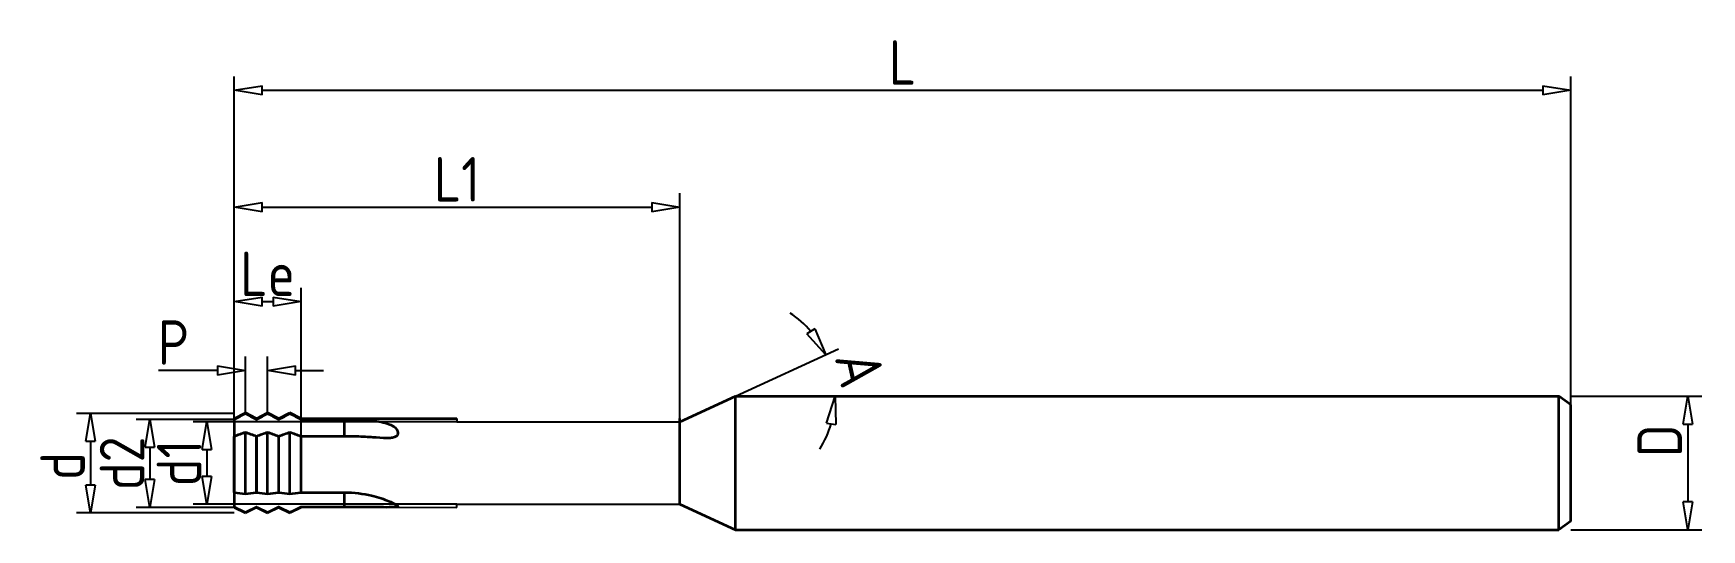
# Model space of a CAD drawing. Header units: millimetres. Extents: x -61 to 88, y -5 to 40.
import ezdxf

# ---------------------------------------------------------------- set-up
doc = ezdxf.new("R2010")
doc.units = ezdxf.units.MM
doc.layers.add('标注', color=3, linetype='Continuous')
doc.layers.add('轮廓', color=4, linetype='Continuous', lineweight=35)
doc.styles.add('工程字', font='gbenor.shx', dxfattribs={"bigfont": 'gbcbig.shx'})
doc.dimstyles.new('ZQH', dxfattribs={"dimtxt": 3, "dimasz": 2.5, "dimexe": 1.25, "dimexo": 0, "dimgap": 0.5, "dimtad": 1, "dimdec": 3, "dimdsep": 46, "dimtxsty": '工程字', "dimblk": 'CLOSEDBLANK', "dimcen": -0.8, "dimclrd": 3, "dimclre": 3, "dimclrt": 3, "dimadec": 1, "dimazin": 2, "dimtfac": 1, "dimtdec": 3, "dimtofl": 0, "dimtmove": 0, "dimatfit": 3, "dimldrblk": 'CLOSEDBLANK', "dimfxl": 1, "dimtolj": 1, "dimtzin": 0, "dimarcsym": 0})

# ---------------------------------------------------------------- blocks, each defined once
blk = doc.blocks.new('_ClosedBlank')
at = {"color": 0, "linetype": 'ByBlock', "lineweight": -2}
for p, q in [((-1, 0.167), (0, 0)), ((-1, 0.167), (-1, -0.167)), ((0, 0), (-1, -0.167))]:
    blk.add_line(p, q, dxfattribs=at)
blk = doc.blocks.new('*D2')
at = {"layer": 'Defpoints', "color": 0, "transparency": 16777216}
for p in [(-37.37, 15.5), (-43.37, 1), (-37.37, 1)]:
    blk.add_point(p, dxfattribs=at)
at = {"layer": '标注', "color": 3, "lineweight": -2, "transparency": 16777216}
for p, q in [((-43.37, 1), (-43.37, 16.75)), ((-37.37, 1), (-37.37, 16.75)), ((-40.87, 15.5), (-39.87, 15.5))]:
    blk.add_line(p, q, dxfattribs=at)
at = {"layer": '标注', "color": 3, "lineweight": -2, "transparency": 16777216, "xscale": 2.5, "yscale": 2.5, "zscale": 2.5, "rotation": 180}
blk.add_blockref('_ClosedBlank', (-43.37, 15.5), dxfattribs=at)
at = {"layer": '标注', "color": 3, "lineweight": -2, "transparency": 16777216, "xscale": 2.5, "yscale": 2.5, "zscale": 2.5}
blk.add_blockref('_ClosedBlank', (-37.37, 15.5), dxfattribs=at)
at = {"layer": '标注', "color": 3, "transparency": 16777216, "insert": (-40.37, 18), "char_height": 4, "attachment_point": 5, "style": '工程字'}
blk.add_mtext('\\A1;Le', dxfattribs=at)
blk = doc.blocks.new('*D3')
at = {"layer": 'Defpoints', "color": 0, "transparency": 16777216}
for p in [(-3.37, 24), (-43.37, 1), (-3.37, 1)]:
    blk.add_point(p, dxfattribs=at)
at = {"layer": '标注', "color": 3, "lineweight": -2, "transparency": 16777216}
for p, q in [((-43.37, 1), (-43.37, 25.25)), ((-40.87, 24), (-5.87, 24)), ((-3.37, 1), (-3.37, 25.25))]:
    blk.add_line(p, q, dxfattribs=at)
at = {"layer": '标注', "color": 3, "lineweight": -2, "transparency": 16777216, "xscale": 2.5, "yscale": 2.5, "zscale": 2.5, "rotation": 180}
blk.add_blockref('_ClosedBlank', (-43.37, 24), dxfattribs=at)
at = {"layer": '标注', "color": 3, "lineweight": -2, "transparency": 16777216, "xscale": 2.5, "yscale": 2.5, "zscale": 2.5}
blk.add_blockref('_ClosedBlank', (-3.37, 24), dxfattribs=at)
at = {"layer": '标注', "color": 3, "transparency": 16777216, "insert": (-23.37, 26.5), "char_height": 4, "attachment_point": 5, "style": '工程字'}
blk.add_mtext('\\A1;L1', dxfattribs=at)
blk = doc.blocks.new('*D4')
at = {"layer": 'Defpoints', "color": 0, "transparency": 16777216}
for p in [(76.63, 34.5), (-43.37, 1), (76.63, 1)]:
    blk.add_point(p, dxfattribs=at)
at = {"layer": '标注', "color": 3, "lineweight": -2, "transparency": 16777216}
for p, q in [((-43.37, 1), (-43.37, 35.75)), ((-40.87, 34.5), (74.13, 34.5)), ((76.63, 1), (76.63, 35.75))]:
    blk.add_line(p, q, dxfattribs=at)
at = {"layer": '标注', "color": 3, "lineweight": -2, "transparency": 16777216, "xscale": 2.5, "yscale": 2.5, "zscale": 2.5, "rotation": 180}
blk.add_blockref('_ClosedBlank', (-43.37, 34.5), dxfattribs=at)
at = {"layer": '标注', "color": 3, "lineweight": -2, "transparency": 16777216, "xscale": 2.5, "yscale": 2.5, "zscale": 2.5}
blk.add_blockref('_ClosedBlank', (76.63, 34.5), dxfattribs=at)
at = {"layer": '标注', "color": 3, "transparency": 16777216, "insert": (16.63, 37), "char_height": 4, "attachment_point": 5, "style": '工程字'}
blk.add_mtext('\\A1;L', dxfattribs=at)
blk = doc.blocks.new('*D5')
at = {"layer": 'Defpoints', "color": 0, "transparency": 16777216}
for p in [(-43.37, 5.45), (-56.28, -3.5), (-43.37, -3.5)]:
    blk.add_point(p, dxfattribs=at)
at = {"layer": '标注', "color": 3, "lineweight": -2, "transparency": 16777216}
for p, q in [((-43.37, 5.45), (-57.53, 5.45)), ((-56.28, 2.95), (-56.28, -1)), ((-43.37, -3.5), (-57.53, -3.5))]:
    blk.add_line(p, q, dxfattribs=at)
at = {"layer": '标注', "color": 3, "lineweight": -2, "transparency": 16777216, "xscale": 2.5, "yscale": 2.5, "zscale": 2.5}
for p, rotation in [((-56.28, 5.45), 90), ((-56.28, -3.5), 270)]:
    blk.add_blockref('_ClosedBlank', p, dxfattribs=dict(at, rotation=rotation))
at = {"layer": '标注', "color": 3, "transparency": 16777216, "insert": (-58.78, 0.72), "char_height": 4, "attachment_point": 5, "rotation": 90, "style": '工程字'}
blk.add_mtext('\\A1;d', dxfattribs=at)
blk = doc.blocks.new('*D6')
at = {"layer": 'Defpoints', "color": 0, "transparency": 16777216}
for p in [(76.63, 7), (76.63, -5), (87.13, -5)]:
    blk.add_point(p, dxfattribs=at)
at = {"layer": '标注', "color": 3, "lineweight": -2, "transparency": 16777216}
for p, q in [((76.63, 7), (88.38, 7)), ((87.13, 4.5), (87.13, -2.5)), ((76.63, -5), (88.38, -5))]:
    blk.add_line(p, q, dxfattribs=at)
at = {"layer": '标注', "color": 3, "lineweight": -2, "transparency": 16777216, "xscale": 2.5, "yscale": 2.5, "zscale": 2.5}
for p, rotation in [((87.13, 7), 90), ((87.13, -5), 270)]:
    blk.add_blockref('_ClosedBlank', p, dxfattribs=dict(at, rotation=rotation))
at = {"layer": '标注', "color": 3, "transparency": 16777216, "insert": (84.61, 3), "char_height": 4, "attachment_point": 5, "rotation": 90, "style": '工程字'}
blk.add_mtext('\\A1;D', dxfattribs=at)
blk = doc.blocks.new('*D7')
at = {"color": 3, "lineweight": -2, "transparency": 16777216}
for p, q in [((-43.35, 4.92), (-52.19, 4.92)), ((-50.94, 2.42), (-50.94, -0.5)), ((-43.3, -3), (-52.19, -3))]:
    blk.add_line(p, q, dxfattribs=at)
at = {"layer": 'Defpoints', "color": 0, "transparency": 16777216}
for p in [(-43.35, 4.92), (-50.94, -3), (-43.3, -3)]:
    blk.add_point(p, dxfattribs=at)
at = {"color": 3, "lineweight": -2, "transparency": 16777216, "xscale": 2.5, "yscale": 2.5, "zscale": 2.5}
for p, rotation in [((-50.94, 4.92), 90), ((-50.94, -3), 270)]:
    blk.add_blockref('_ClosedBlank', p, dxfattribs=dict(at, rotation=rotation))
at = {"color": 3, "transparency": 16777216, "insert": (-53.44, 0.96), "char_height": 4, "attachment_point": 5, "rotation": 90, "style": '工程字'}
blk.add_mtext('\\A1;d2', dxfattribs=at)
blk = doc.blocks.new('*D8')
at = {"color": 3, "lineweight": -2, "transparency": 16777216}
for p, q in [((-42.37, 5.5), (-42.37, 10.57)), ((-40.37, 5.5), (-40.37, 10.57)), ((-44.87, 9.32), (-50.16, 9.32)), ((-37.87, 9.32), (-35.37, 9.32))]:
    blk.add_line(p, q, dxfattribs=at)
at = {"layer": 'Defpoints', "color": 0, "transparency": 16777216}
for p in [(-40.37, 9.32), (-42.37, 5.5), (-40.37, 5.5, 0)]:
    blk.add_point(p, dxfattribs=at)
at = {"color": 3, "lineweight": -2, "transparency": 16777216, "xscale": 2.5, "yscale": 2.5, "zscale": 2.5}
blk.add_blockref('_ClosedBlank', (-42.37, 9.32), dxfattribs=at)
at = {"color": 3, "lineweight": -2, "transparency": 16777216, "xscale": 2.5, "yscale": 2.5, "zscale": 2.5, "rotation": 180}
blk.add_blockref('_ClosedBlank', (-40.37, 9.32), dxfattribs=at)
at = {"color": 3, "transparency": 16777216, "insert": (-48.83, 11.82), "char_height": 4, "attachment_point": 5, "style": '工程字'}
blk.add_mtext('\\A1;P', dxfattribs=at)
blk = doc.blocks.new('*D9')
at = {"color": 3, "lineweight": -2, "transparency": 16777216}
blk.add_line((1.63, 7), (10.89, 11.25), dxfattribs=at)
for start, end in [(40.697, 56.7691), (327.8559, 343.9279)]:
    blk.add_arc((1.63, 7), 8.94, start, end, dxfattribs=at)
at = {"layer": 'Defpoints', "color": 0, "transparency": 16777216}
for p in [(10.48, 8.28), (1.63, 7), (1.63, 7), (75.55, 7), (-3.37, 4.71)]:
    blk.add_point(p, dxfattribs=at)
at = {"color": 3, "lineweight": -2, "transparency": 16777216, "xscale": 2.5, "yscale": 2.5, "zscale": 2.5}
for p, rotation in [((9.75, 10.73), 302.6609931287906), ((10.57, 7), 81.96396424035714)]:
    blk.add_blockref('_ClosedBlank', p, dxfattribs=dict(at, rotation=rotation))
at = {"color": 3, "transparency": 16777216, "insert": (12.8, 9.44), "char_height": 4, "attachment_point": 5, "rotation": 282.3125, "style": '工程字'}
blk.add_mtext('\\A1;A', dxfattribs=at)
blk = doc.blocks.new('*D10')
at = {"color": 3, "lineweight": -2, "transparency": 16777216}
for p, q in [((-23.38, 4.71), (-47.07, 4.71)), ((-45.82, 2.21), (-45.82, -0.21)), ((-23.38, -2.71), (-47.07, -2.71))]:
    blk.add_line(p, q, dxfattribs=at)
at = {"layer": 'Defpoints', "color": 0, "transparency": 16777216}
for p in [(-23.38, 4.71), (-45.82, -2.71), (-23.38, -2.71)]:
    blk.add_point(p, dxfattribs=at)
at = {"color": 3, "lineweight": -2, "transparency": 16777216, "xscale": 2.5, "yscale": 2.5, "zscale": 2.5}
for p, rotation in [((-45.82, 4.71), 90), ((-45.82, -2.71), 270)]:
    blk.add_blockref('_ClosedBlank', p, dxfattribs=dict(at, rotation=rotation))
at = {"color": 3, "transparency": 16777216, "insert": (-48.32, 1), "char_height": 4, "attachment_point": 5, "rotation": 90, "style": '工程字'}
blk.add_mtext('\\A1;d1', dxfattribs=at)

msp = doc.modelspace()

# ---------------------------------------------------------------- linework, layer by layer
at = {"color": 4}
for p, q in [((-23.3756, 5), (-23.3756, 4.7082)), ((-23.3756, 4.7082), (-3.374, 4.7082)), ((-30.9536, -2.9842), (-23.3756, -3)), ((-23.3756, -3), (-23.3756, -2.7082)), ((-23.3756, -2.7082), (-3.374, -2.7082))]:
    msp.add_line(p, q, dxfattribs=at)
at = {"layer": '轮廓', "color": 4, "lineweight": 35}
for p, q in [((-3.374, 4.7082), (1.626, 7)), ((1.626, -5), (1.626, 7)), ((1.626, 7), (75.5451, 7)), ((75.5451, -5), (75.5451, 7)), ((76.626, 6.2209), (75.5451, 7)), ((76.626, -4.2209), (76.626, 6.2209)), ((-43.374, 4.9201), (-43.374, 5)), ((-43.374, 5), (-43.3544, 5)), ((-43.3544, 5), (-42.374, 5.5)), ((-42.374, 5.5, 0), (-42.374, 5.4533, 0)), ((-41.3936, 5), (-42.374, 5.5)), ((-41.3936, 5), (-41.3544, 5)), ((-41.3544, 5), (-40.374, 5.5)), ((-40.374, 5.5, 0), (-40.374, 5.4533, 0)), ((-39.3936, 5), (-40.374, 5.5)), ((-39.3936, 5), (-39.3544, 5)), ((-39.3544, 5), (-38.374, 5.5)), ((-38.374, 5.5, 0), (-38.374, 5.4533, 0)), ((-37.3936, 5), (-38.374, 5.5)), ((-37.3936, 5), (-23.3756, 5)), ((-3.374, -2.7082), (-3.374, 5)), ((-43.374, -1.6488), (-43.374, 3.3877)), ((-42.374, -1.7864, 0), (-42.374, 3.7425, 0)), ((-40.374, -1.7864, 0), (-40.374, 3.7425, 0)), ((-38.374, -1.7864, 0), (-38.374, 3.7425, 0)), ((-43.374, -3), (-43.374, -2.9731)), ((-3.374, -2.7082), (1.626, -5)), ((-43.374, -3), (-43.3544, -3)), ((-43.3544, -3), (-42.374, -3.5)), ((-41.3936, -3), (-42.374, -3.5)), ((-42.374, -3.5, 0), (-42.374, -3.461, 0)), ((-41.3936, -3), (-41.3544, -3)), ((-41.3544, -3), (-40.374, -3.5)), ((-39.3936, -3), (-40.374, -3.5)), ((-40.374, -3.5, 0), (-40.374, -3.461, 0)), ((-39.3936, -3), (-39.3544, -3)), ((-39.3544, -3), (-38.374, -3.5)), ((-37.3936, -3), (-38.374, -3.5)), ((-38.374, -3.5, 0), (-38.374, -3.461, 0)), ((76.626, -4.2209), (75.5451, -5)), ((1.626, -5), (75.5451, -5))]:
    msp.add_line(p, q, dxfattribs=at)
for points in [[(-43.374, 4.9201), (-43.3675, 4.9201), (-43.3609, 4.9201), (-43.3544, 4.9201)], [(-43.374, 4.9201), (-43.374, 4.2138), (-43.374, 3.7273), (-43.374, 3.3877)], [(-43.3544, 4.9201), (-43.032, 5.0991), (-42.7006, 5.2786), (-42.374, 5.4533)], [(-42.374, 5.4533), (-42.0475, 5.2786), (-41.7161, 5.0991), (-41.3936, 4.9201)], [(-41.3936, 4.9201), (-41.3806, 4.9201), (-41.3675, 4.9201), (-41.3544, 4.9201)], [(-41.3544, 4.9201), (-41.032, 5.0991), (-40.7006, 5.2786), (-40.374, 5.4533)], [(-40.374, 5.4533), (-40.0475, 5.2786), (-39.7161, 5.0991), (-39.3936, 4.9201)], [(-39.3936, 4.9201), (-39.3806, 4.9201), (-39.3675, 4.9201), (-39.3544, 4.9201)], [(-39.3544, 4.9201), (-39.032, 5.0991), (-38.7006, 5.2786), (-38.374, 5.4533)], [(-38.374, 5.4533), (-38.0475, 5.2786), (-37.7161, 5.0991), (-37.3936, 4.9201)], [(-37.3936, 4.9201), (-36.0949, 4.9201), (-34.7962, 4.9201), (-33.4975, 4.9201)], [(-33.4975, 4.9201), (-33.4975, 4.2138), (-33.4975, 3.7273), (-33.4975, 3.3877)], [(-43.3544, 3.3877), (-43.3609, 3.3877), (-43.3675, 3.3877), (-43.374, 3.3877)], [(-42.374, 3.7425), (-42.7049, 3.621), (-43.0643, 3.4921), (-43.3544, 3.3877)], [(-41.3936, 3.3877), (-41.6838, 3.4921), (-42.0431, 3.621), (-42.374, 3.7425)], [(-41.3544, 3.3877), (-41.3675, 3.3877), (-41.3806, 3.3877), (-41.3936, 3.3877)], [(-40.374, 3.7425), (-40.7049, 3.621), (-41.0643, 3.4921), (-41.3544, 3.3877)], [(-39.3936, 3.3877), (-39.6838, 3.4921), (-40.0431, 3.621), (-40.374, 3.7425)], [(-39.3544, 3.3877), (-39.3675, 3.3877), (-39.3806, 3.3877), (-39.3936, 3.3877)], [(-38.374, 3.7425), (-38.7049, 3.621), (-39.0643, 3.4921), (-39.3544, 3.3877)], [(-37.3936, 3.3877), (-37.6838, 3.4921), (-38.0431, 3.621), (-38.374, 3.7425)], [(-33.4975, 3.3877), (-34.7962, 3.3877), (-36.0949, 3.3877), (-37.3936, 3.3877)], [(-43.374, -1.6488), (-43.3675, -1.6488), (-43.3609, -1.6488), (-43.3544, -1.6488)], [(-43.3544, -2.9731), (-43.3609, -2.9731), (-43.3675, -2.9731), (-43.374, -2.9731)], [(-43.3544, -1.6488), (-43.032, -1.6907), (-42.7006, -1.7375), (-42.374, -1.7864)], [(-43.3544, -3), (-43.3544, -3), (-43.3544, -2.9913), (-43.3544, -2.9731)], [(-42.374, -3.461), (-42.7049, -3.2968), (-43.0643, -3.1177), (-43.3544, -2.9731)], [(-42.374, -1.7864), (-42.0475, -1.7375), (-41.7161, -1.6907), (-41.3936, -1.6488)], [(-41.3936, -2.9731), (-41.6838, -3.1177), (-42.0431, -3.2968), (-42.374, -3.461)], [(-41.3936, -1.6488), (-41.3806, -1.6488), (-41.3675, -1.6488), (-41.3544, -1.6488)], [(-41.3936, -2.9731), (-41.3936, -2.9913), (-41.3936, -3), (-41.3936, -3)], [(-41.3544, -2.9731), (-41.3675, -2.9731), (-41.3806, -2.9731), (-41.3936, -2.9731)], [(-41.3544, -1.6488), (-41.032, -1.6907), (-40.7006, -1.7375), (-40.374, -1.7864)], [(-41.3544, -3), (-41.3544, -3), (-41.3544, -2.9913), (-41.3544, -2.9731)], [(-40.374, -3.461), (-40.7049, -3.2968), (-41.0643, -3.1177), (-41.3544, -2.9731)], [(-40.374, -1.7864), (-40.0475, -1.7375), (-39.7161, -1.6907), (-39.3936, -1.6488)], [(-39.3936, -2.9731), (-39.6838, -3.1177), (-40.0431, -3.2968), (-40.374, -3.461)], [(-39.3936, -1.6488), (-39.3806, -1.6488), (-39.3675, -1.6488), (-39.3544, -1.6488)], [(-39.3936, -2.9731), (-39.3936, -2.9913), (-39.3936, -3), (-39.3936, -3)], [(-39.3544, -2.9731), (-39.3675, -2.9731), (-39.3806, -2.9731), (-39.3936, -2.9731)], [(-39.3544, -1.6488), (-39.032, -1.6907), (-38.7006, -1.7375), (-38.374, -1.7864)], [(-39.3544, -3), (-39.3544, -3), (-39.3544, -2.9913), (-39.3544, -2.9731)], [(-38.374, -3.461), (-38.7049, -3.2968), (-39.0643, -3.1177), (-39.3544, -2.9731)], [(-38.374, -1.7864), (-38.0475, -1.7375), (-37.7161, -1.6907), (-37.3936, -1.6488)], [(-37.3936, -2.9731), (-37.6838, -3.1177), (-38.0431, -3.2968), (-38.374, -3.461)], [(-37.3936, -1.6488), (-36.0949, -1.6488), (-34.7962, -1.6488), (-33.4975, -1.6488)], [(-37.3936, -2.9731), (-37.3936, -2.9913), (-37.3936, -3), (-37.3936, -3)], [(-33.4975, -2.9731), (-34.7962, -2.9731), (-36.0949, -2.9731), (-37.3936, -2.9731)]]:
    msp.add_open_spline(points, degree=3, dxfattribs=at)
for points, knots in [([(-43.3544, 4.9201), (-43.3544, 4.9219), (-43.3544, 4.9237), (-43.3544, 4.976), (-43.3544, 5), (-43.3544, 5)], [17.302160185, 17.302160185, 17.302160185, 17.302160185, 17.327588086, 17.327588086, 18.080961481, 18.080961481, 18.080961481, 18.080961481]), ([(-41.3936, 5), (-41.3936, 5), (-41.3936, 4.976), (-41.3936, 4.9237), (-41.3936, 4.9219), (-41.3936, 4.9201)], [6.026987214, 6.026987214, 6.026987214, 6.026987214, 6.780360605, 6.780360605, 6.805788515, 6.805788515, 6.805788515, 6.805788515]), ([(-41.3544, 4.9201), (-41.3544, 4.9219), (-41.3544, 4.9237), (-41.3544, 4.976), (-41.3544, 5), (-41.3544, 5)], [17.302160127, 17.302160127, 17.302160127, 17.302160127, 17.327588036, 17.327588036, 18.080961427, 18.080961427, 18.080961427, 18.080961427]), ([(-39.3936, 5), (-39.3936, 5), (-39.3936, 4.976), (-39.3936, 4.9237), (-39.3936, 4.9219), (-39.3936, 4.9201)], [6.026987268, 6.026987268, 6.026987268, 6.026987268, 6.780360655, 6.780360655, 6.805788573, 6.805788573, 6.805788573, 6.805788573]), ([(-39.3544, 4.9201), (-39.3544, 4.9219), (-39.3544, 4.9237), (-39.3544, 4.976), (-39.3544, 5), (-39.3544, 5)], [17.302160069, 17.302160069, 17.302160069, 17.302160069, 17.327587987, 17.327587987, 18.080961374, 18.080961374, 18.080961374, 18.080961374]), ([(-37.3936, 5), (-37.3936, 5), (-37.3936, 4.976), (-37.3936, 4.9237), (-37.3936, 4.9219), (-37.3936, 4.9201)], [6.026987321, 6.026987321, 6.026987321, 6.026987321, 6.780360705, 6.780360705, 6.805788631, 6.805788631, 6.805788631, 6.805788631]), ([(-33.4975, 4.9201), (-32.6046, 4.9201), (-31.7712, 4.8952), (-30.4178, 4.7575), (-29.884, 4.6533), (-29.2497, 4.4021), (-29.0674, 4.2959), (-28.7776, 4.0374), (-28.723, 3.9122), (-28.6758, 3.7652), (-28.6707, 3.6907), (-28.6964, 3.5703), (-28.7187, 3.5204), (-28.7868, 3.4337), (-28.8276, 3.3986), (-28.9346, 3.3328), (-29.0018, 3.3062), (-29.1852, 3.2546), (-29.3162, 3.2381), (-29.7644, 3.2152), (-30.1508, 3.2429), (-30.9891, 3.3026), (-31.4546, 3.3352), (-32.2376, 3.3673), (-32.4951, 3.3751), (-33.0002, 3.3852), (-33.2488, 3.3877), (-33.4975, 3.3877)], [0, 0, 0, 0, 2.67876309, 2.67876309, 5.03811359, 5.03811359, 6.37040537, 6.37040537, 7.93165852, 7.93165852, 9.62685505, 9.62685505, 10.88641766, 10.88641766, 11.99800862, 11.99800862, 13.34816249, 13.34816249, 15.54249433, 15.54249433, 20.32486395, 20.32486395, 23.83066198, 23.83066198, 25.53284636, 25.53284636, 27.18069627, 27.18069627, 27.18069627, 27.18069627]), ([(-43.3544, -1.6488), (-43.3544, -1.5191), (-43.3544, -1.3795), (-43.3544, -1.0133), (-43.3544, -0.7771), (-43.3544, -0.2844), (-43.3544, -0.0274), (-43.3544, 0.4892), (-43.3544, 0.7489), (-43.3544, 1.2511), (-43.3544, 1.5108), (-43.3544, 2.0274), (-43.3544, 2.2844), (-43.3544, 2.7771), (-43.3544, 3.0133), (-43.3544, 3.2848), (-43.3544, 3.3368), (-43.3544, 3.3877)], [9.28453886, 9.28453886, 9.28453886, 9.28453886, 9.79385414, 9.79385414, 10.54722753, 10.54722753, 11.30060093, 11.30060093, 12.05397432, 12.05397432, 12.80734772, 12.80734772, 13.56072111, 13.56072111, 14.31409451, 14.31409451, 14.49701123, 14.49701123, 14.49701123, 14.49701123]), ([(-41.3936, 3.3877), (-41.3936, 3.3368), (-41.3936, 3.2848), (-41.3936, 3.0133), (-41.3936, 2.7771), (-41.3936, 2.2844), (-41.3936, 2.0274), (-41.3936, 1.5108), (-41.3936, 1.2511), (-41.3936, 0.7489), (-41.3936, 0.4892), (-41.3936, -0.0274), (-41.3936, -0.2844), (-41.3936, -0.7771), (-41.3936, -1.0133), (-41.3936, -1.3795), (-41.3936, -1.5191), (-41.3936, -1.6488)], [9.61093745, 9.61093745, 9.61093745, 9.61093745, 9.79385416, 9.79385416, 10.54722755, 10.54722755, 11.30060094, 11.30060094, 12.05397432, 12.05397432, 12.80734771, 12.80734771, 13.56072109, 13.56072109, 14.31409448, 14.31409448, 14.82340977, 14.82340977, 14.82340977, 14.82340977]), ([(-41.3544, -1.6488), (-41.3544, -1.5191), (-41.3544, -1.3795), (-41.3544, -1.0133), (-41.3544, -0.7771), (-41.3544, -0.2844), (-41.3544, -0.0274), (-41.3544, 0.4892), (-41.3544, 0.7489), (-41.3544, 1.2511), (-41.3544, 1.5108), (-41.3544, 2.0274), (-41.3544, 2.2844), (-41.3544, 2.7771), (-41.3544, 3.0133), (-41.3544, 3.2848), (-41.3544, 3.3368), (-41.3544, 3.3877)], [9.28453888, 9.28453888, 9.28453888, 9.28453888, 9.79385416, 9.79385416, 10.54722755, 10.54722755, 11.30060094, 11.30060094, 12.05397432, 12.05397432, 12.80734771, 12.80734771, 13.56072109, 13.56072109, 14.31409448, 14.31409448, 14.49701119, 14.49701119, 14.49701119, 14.49701119]), ([(-39.3936, 3.3877), (-39.3936, 3.3368), (-39.3936, 3.2848), (-39.3936, 3.0133), (-39.3936, 2.7771), (-39.3936, 2.2844), (-39.3936, 2.0274), (-39.3936, 1.5108), (-39.3936, 1.2511), (-39.3936, 0.7489), (-39.3936, 0.4892), (-39.3936, -0.0274), (-39.3936, -0.2844), (-39.3936, -0.7771), (-39.3936, -1.0133), (-39.3936, -1.3795), (-39.3936, -1.5191), (-39.3936, -1.6488)], [9.61093749, 9.61093749, 9.61093749, 9.61093749, 9.79385419, 9.79385419, 10.54722757, 10.54722757, 11.30060095, 11.30060095, 12.05397432, 12.05397432, 12.8073477, 12.8073477, 13.56072107, 13.56072107, 14.31409445, 14.31409445, 14.82340975, 14.82340975, 14.82340975, 14.82340975]), ([(-39.3544, -1.6488), (-39.3544, -1.5191), (-39.3544, -1.3795), (-39.3544, -1.0133), (-39.3544, -0.7771), (-39.3544, -0.2844), (-39.3544, -0.0274), (-39.3544, 0.4892), (-39.3544, 0.7489), (-39.3544, 1.2511), (-39.3544, 1.5108), (-39.3544, 2.0274), (-39.3544, 2.2844), (-39.3544, 2.7771), (-39.3544, 3.0133), (-39.3544, 3.2848), (-39.3544, 3.3368), (-39.3544, 3.3877)], [9.28453889, 9.28453889, 9.28453889, 9.28453889, 9.79385419, 9.79385419, 10.54722757, 10.54722757, 11.30060095, 11.30060095, 12.05397432, 12.05397432, 12.8073477, 12.8073477, 13.56072107, 13.56072107, 14.31409445, 14.31409445, 14.49701116, 14.49701116, 14.49701116, 14.49701116]), ([(-37.3936, 3.3877), (-37.3936, 3.3368), (-37.3936, 3.2848), (-37.3936, 3.0133), (-37.3936, 2.7771), (-37.3936, 2.2844), (-37.3936, 2.0274), (-37.3936, 1.5108), (-37.3936, 1.2511), (-37.3936, 0.7489), (-37.3936, 0.4892), (-37.3936, -0.0274), (-37.3936, -0.2844), (-37.3936, -0.7771), (-37.3936, -1.0133), (-37.3936, -1.3795), (-37.3936, -1.5191), (-37.3936, -1.6488)], [9.61093752, 9.61093752, 9.61093752, 9.61093752, 9.79385422, 9.79385422, 10.54722759, 10.54722759, 11.30060095, 11.30060095, 12.05397432, 12.05397432, 12.80734769, 12.80734769, 13.56072105, 13.56072105, 14.31409442, 14.31409442, 14.82340974, 14.82340974, 14.82340974, 14.82340974]), ([(-43.374, -1.6488), (-43.374, -1.7133), (-43.374, -1.9902), (-43.374, -2.4742), (-43.374, -2.9025), (-43.374, -2.9731)], [1.6023802, 1.6023802, 1.6023802, 1.6023802, 2, 3, 3.19257484, 3.19257484, 3.19257484, 3.19257484]), ([(-33.4975, -1.6488), (-33.4975, -1.7133), (-33.4975, -1.9902), (-33.4975, -2.4742), (-33.4975, -2.9025), (-33.4975, -2.9731)], [1.60238009, 1.60238009, 1.60238009, 1.60238009, 2, 3, 3.19257482, 3.19257482, 3.19257482, 3.19257482]), ([(-33.4975, -1.6488), (-32.6046, -1.6488), (-31.7712, -1.7643), (-30.4178, -2.0816), (-29.884, -2.2659), (-29.2497, -2.5301), (-29.0674, -2.6181), (-28.7776, -2.7815), (-28.723, -2.8324), (-28.6758, -2.8874), (-28.6707, -2.9098), (-28.6964, -2.9401), (-28.7187, -2.9506), (-28.7868, -2.9664), (-28.8276, -2.9717), (-28.9346, -2.9807), (-29.0018, -2.9836), (-29.1852, -2.9889), (-29.3162, -2.9902), (-29.7644, -2.992), (-30.1508, -2.99), (-30.9891, -2.984), (-31.4546, -2.9802), (-32.2376, -2.976), (-32.4951, -2.9749), (-33.0002, -2.9735), (-33.2488, -2.9731), (-33.4975, -2.9731)], [0, 0, 0, 0, 2.6787623, 2.6787623, 5.03811355, 5.03811355, 6.37040552, 6.37040552, 7.93165891, 7.93165891, 9.6268557, 9.6268557, 10.88641839, 10.88641839, 11.99800936, 11.99800936, 13.34816318, 13.34816318, 15.54249479, 15.54249479, 20.32486322, 20.32486322, 23.83066349, 23.83066349, 25.5328468, 25.5328468, 27.18069563, 27.18069563, 27.18069563, 27.18069563])]:
    msp.add_open_spline(points, degree=3, knots=knots, dxfattribs=at)

# ---------------------------------------------------------------- dimensions: what is measured, and where the dimension line sits
dim = msp.add_linear_dim(base=(-40.374, 9.3215), p1=(-42.374, 5.5), p2=(-40.374, 5.5, 0), text='P', dimstyle='ZQH', override={"dimtxt": 4})
dim.commit()
dim.dimension.update_dxf_attribs({"geometry": '*D8', "text_midpoint": (-48.8269, 9.3215), "dimtype": 160})
dim = msp.add_angular_dim_2l(base=(10.476, 8.2766), line1=((1.626, 7), (75.5451, 7)), line2=((-3.374, 4.7082), (1.626, 7)), text='A', dimstyle='ZQH', override={"dimtxt": 4})
dim.commit()
dim.dimension.update_dxf_attribs({"geometry": '*D9', "text_midpoint": (12.8044, 9.4398)})
dim = msp.add_linear_dim(base=(-50.9421, -3), p1=(-43.3544, 4.9201), p2=(-43.3004, -3), angle=90, text='d2', dimstyle='ZQH', override={"dimtxt": 4})
dim.commit()
dim.dimension.update_dxf_attribs({"geometry": '*D7', "text_midpoint": (-50.9421, 0.9601), "dimtype": 160})
dim = msp.add_linear_dim(base=(-45.8207, -2.7082), p1=(-23.3756, 4.7082), p2=(-23.3756, -2.7082), angle=90, text='d1', dimstyle='ZQH', override={"dimtxt": 4})
dim.commit()
dim.dimension.update_dxf_attribs({"geometry": '*D10', "text_midpoint": (-48.3207, 1)})
at = {"layer": '标注', "color": 3}
for base, p1, p2, angle, text, picture, middle in [((76.626, 34.5), (-43.374, 1), (76.626, 1), 180, 'L', '*D4', (16.626, 34.5)), ((-3.374, 24), (-43.374, 1), (-3.374, 1), 180, 'L1', '*D3', (-23.374, 24)), ((-37.374, 15.5), (-43.374, 1), (-37.374, 1), 180, 'Le', '*D2', (-40.374, 15.5)), ((87.126, -5), (76.626, 7), (76.626, -5), 270, 'D', '*D6', (87.126, 3)), ((-56.2811, -3.5), (-43.374, 5.4533), (-43.374, -3.5), 270, 'd', '*D5', (-56.2811, 0.7206))]:
    dim = msp.add_linear_dim(base=base, p1=p1, p2=p2, angle=angle, text=text, dimstyle='ZQH', override={"dimtxt": 4}, dxfattribs=at)
    dim.commit()
    dim.dimension.update_dxf_attribs({"geometry": picture, "text_midpoint": middle, "dimtype": 160})

doc.saveas('drawing.dxf')
